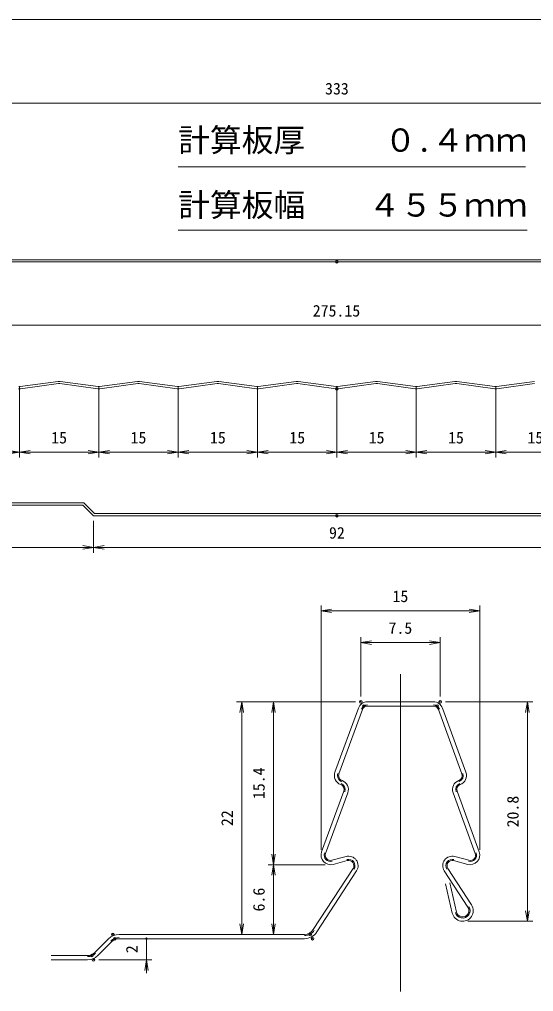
# Model space of a CAD drawing. Units: millimetres on the paper. Extents: x -208 to 189, y -250 to 139.
# Drawn here: x -63.6 to 33.6, y -44.4 to 139.4 of the extents above; entities that cross this region are included whole.
import ezdxf
from ezdxf.enums import TextEntityAlignment as Align

# ---------------------------------------------------------------- set-up
doc = ezdxf.new("R2010")
doc.units = ezdxf.units.MM
doc.header["$PDMODE"] = 32
doc.header["$PDSIZE"] = 0.5
for name, color, linetype, lineweight in [('0-0_寸法', 7, 'Continuous', 18), ('0-3', 6, 'Continuous', 18), ('1-1', 3, 'Continuous', 18), ('F-F', 5, 'Continuous', 18)]:
    doc.layers.add(name, color=color, linetype=linetype, lineweight=lineweight)
doc.styles.add('ＭＳ ゴシック', font='')
doc.styles.get('ＭＳ ゴシック').set_extended_font_data('MS Gothic')

# ---------------------------------------------------------------- blocks, each defined once
blk = doc.blocks.new('_OPEN')
at = {"layer": '0-0_寸法'}
blk.add_line((0, 0), (-1, 0), dxfattribs=at)
blk.add_lwpolyline([(-1, 0.1667), (0, 0), (-1, -0.1667)], dxfattribs=at)
blk = doc.blocks.new('D7')
at = {"layer": '0-3'}
for p, q in [((117, 198.4), (117, 185)), ((117, 186), (124.5, 186)), ((132, 186), (124.5, 186))]:
    blk.add_line(p, q, dxfattribs=at)
at = {"layer": '0-3', "xscale": 2, "yscale": 2, "rotation": 180}
blk.add_blockref('_OPEN', (117, 186), dxfattribs=at)
at = {"layer": '0-3', "xscale": 2, "yscale": 2}
blk.add_blockref('_OPEN', (132, 186), dxfattribs=at)
at = {"layer": '0-3', "color": 7, "style": 'ＭＳ ゴシック'}
blk.add_text('15', height=2.199, dxfattribs=at).set_placement((123, 187), align=Align.BOTTOM_LEFT)
blk = doc.blocks.new('D8')
at = {"layer": '0-3'}
for p, q in [((132, 198.4), (132, 185)), ((132, 186), (139.5, 186)), ((147, 186), (139.5, 186))]:
    blk.add_line(p, q, dxfattribs=at)
at = {"layer": '0-3', "xscale": 2, "yscale": 2, "rotation": 180}
blk.add_blockref('_OPEN', (132, 186), dxfattribs=at)
at = {"layer": '0-3', "xscale": 2, "yscale": 2}
blk.add_blockref('_OPEN', (147, 186), dxfattribs=at)
at = {"layer": '0-3', "color": 7, "style": 'ＭＳ ゴシック'}
blk.add_text('15', height=2.199, dxfattribs=at).set_placement((138, 187), align=Align.BOTTOM_LEFT)
blk = doc.blocks.new('D9')
at = {"layer": '0-3'}
for p, q in [((147, 198.4), (147, 185)), ((147, 186), (154.5, 186)), ((162, 186), (154.5, 186))]:
    blk.add_line(p, q, dxfattribs=at)
at = {"layer": '0-3', "xscale": 2, "yscale": 2, "rotation": 180}
blk.add_blockref('_OPEN', (147, 186), dxfattribs=at)
at = {"layer": '0-3', "xscale": 2, "yscale": 2}
blk.add_blockref('_OPEN', (162, 186), dxfattribs=at)
at = {"layer": '0-3', "color": 7, "style": 'ＭＳ ゴシック'}
blk.add_text('15', height=2.199, dxfattribs=at).set_placement((153, 187), align=Align.BOTTOM_LEFT)
blk = doc.blocks.new('D10')
at = {"layer": '0-3'}
for p, q in [((162, 198.4), (162, 185)), ((162, 186), (169.5, 186)), ((177, 186), (169.5, 186))]:
    blk.add_line(p, q, dxfattribs=at)
at = {"layer": '0-3', "xscale": 2, "yscale": 2, "rotation": 180}
blk.add_blockref('_OPEN', (162, 186), dxfattribs=at)
at = {"layer": '0-3', "xscale": 2, "yscale": 2}
blk.add_blockref('_OPEN', (177, 186), dxfattribs=at)
at = {"layer": '0-3', "color": 7, "style": 'ＭＳ ゴシック'}
blk.add_text('15', height=2.199, dxfattribs=at).set_placement((168, 187), align=Align.BOTTOM_LEFT)
blk = doc.blocks.new('D11')
at = {"layer": '0-3'}
for p, q in [((177, 198.4), (177, 185)), ((177, 186), (184.5, 186)), ((192, 186), (184.5, 186))]:
    blk.add_line(p, q, dxfattribs=at)
at = {"layer": '0-3', "xscale": 2, "yscale": 2, "rotation": 180}
blk.add_blockref('_OPEN', (177, 186), dxfattribs=at)
at = {"layer": '0-3', "xscale": 2, "yscale": 2}
blk.add_blockref('_OPEN', (192, 186), dxfattribs=at)
at = {"layer": '0-3', "color": 7, "style": 'ＭＳ ゴシック'}
blk.add_text('15', height=2.199, dxfattribs=at).set_placement((183, 187), align=Align.BOTTOM_LEFT)
blk = doc.blocks.new('D12')
at = {"layer": '0-3'}
for p, q in [((192, 198.4), (192, 185)), ((192, 186), (199.5, 186)), ((207, 186), (199.5, 186))]:
    blk.add_line(p, q, dxfattribs=at)
at = {"layer": '0-3', "xscale": 2, "yscale": 2, "rotation": 180}
blk.add_blockref('_OPEN', (192, 186), dxfattribs=at)
at = {"layer": '0-3', "xscale": 2, "yscale": 2}
blk.add_blockref('_OPEN', (207, 186), dxfattribs=at)
at = {"layer": '0-3', "color": 7, "style": 'ＭＳ ゴシック'}
blk.add_text('15', height=2.199, dxfattribs=at).set_placement((198, 187), align=Align.BOTTOM_LEFT)
blk = doc.blocks.new('D13')
at = {"layer": '0-3'}
for p, q in [((207, 198.4), (207, 185)), ((207, 186), (214.5, 186)), ((222, 186), (214.5, 186))]:
    blk.add_line(p, q, dxfattribs=at)
at = {"layer": '0-3', "xscale": 2, "yscale": 2, "rotation": 180}
blk.add_blockref('_OPEN', (207, 186), dxfattribs=at)
at = {"layer": '0-3', "xscale": 2, "yscale": 2}
blk.add_blockref('_OPEN', (222, 186), dxfattribs=at)
at = {"layer": '0-3', "color": 7, "style": 'ＭＳ ゴシック'}
blk.add_text('15', height=2.199, dxfattribs=at).set_placement((213, 187), align=Align.BOTTOM_LEFT)
blk = doc.blocks.new('D14')
at = {"layer": '0-3'}
for p, q in [((222, 198.4), (222, 185)), ((222, 186), (229.5, 186)), ((237, 186), (229.5, 186))]:
    blk.add_line(p, q, dxfattribs=at)
at = {"layer": '0-3', "xscale": 2, "yscale": 2, "rotation": 180}
blk.add_blockref('_OPEN', (222, 186), dxfattribs=at)
at = {"layer": '0-3', "xscale": 2, "yscale": 2}
blk.add_blockref('_OPEN', (237, 186), dxfattribs=at)
at = {"layer": '0-3', "color": 7, "style": 'ＭＳ ゴシック'}
blk.add_text('15', height=2.199, dxfattribs=at).set_placement((228, 187), align=Align.BOTTOM_LEFT)
blk = doc.blocks.new('D24')
at = {"layer": '0-3'}
for p in [(54.35, 210), (329.5, 210)]:
    blk.add_line(p, (191.925, 210), dxfattribs=at)
at = {"layer": '0-3', "color": 7, "style": 'ＭＳ ゴシック'}
blk.add_text('275.15', height=2.199, dxfattribs=at).set_placement((187.425, 211), align=Align.BOTTOM_LEFT)
blk = doc.blocks.new('D27')
at = {"layer": '0-3'}
for p in [(25.5, 252), (358.5, 252)]:
    blk.add_line(p, (192, 252), dxfattribs=at)
at = {"layer": '0-3', "color": 7, "style": 'ＭＳ ゴシック'}
blk.add_text('333', height=2.199, dxfattribs=at).set_placement((189.75, 253), align=Align.BOTTOM_LEFT)
blk = doc.blocks.new('D30')
at = {"layer": '0-3'}
for p, q in [((101, 173), (101, 167)), ((101, 168), (123.5, 168)), ((146, 168), (123.5, 168))]:
    blk.add_line(p, q, dxfattribs=at)
at = {"layer": '0-3', "xscale": 2, "yscale": 2, "rotation": 180}
blk.add_blockref('_OPEN', (101, 168), dxfattribs=at)
at = {"layer": '0-3', "xscale": 2, "yscale": 2}
blk.add_blockref('_OPEN', (146, 168), dxfattribs=at)
at = {"layer": '0-3', "color": 7, "style": 'ＭＳ ゴシック'}
blk.add_text('45', height=2.199, dxfattribs=at).set_placement((122, 169), align=Align.BOTTOM_LEFT)
blk = doc.blocks.new('D31')
at = {"layer": '0-3'}
for p, q in [((146, 173), (146, 167)), ((146, 168), (192, 168)), ((238, 168), (192, 168))]:
    blk.add_line(p, q, dxfattribs=at)
at = {"layer": '0-3', "xscale": 2, "yscale": 2, "rotation": 180}
blk.add_blockref('_OPEN', (146, 168), dxfattribs=at)
at = {"layer": '0-3', "xscale": 2, "yscale": 2}
blk.add_blockref('_OPEN', (238, 168), dxfattribs=at)
at = {"layer": '0-3', "color": 7, "style": 'ＭＳ ゴシック'}
blk.add_text('92', height=2.199, dxfattribs=at).set_placement((190.5, 169), align=Align.BOTTOM_LEFT)
blk = doc.blocks.new('D46')
at = {"layer": '0-3'}
for p, q in [((195.5, 138.8), (173, 138.8)), ((174, 138.8), (174, 116.8)), ((174, 94.8), (174, 116.8))]:
    blk.add_line(p, q, dxfattribs=at)
at = {"layer": '0-3', "xscale": 2, "yscale": 2}
for p, rotation in [((174, 138.8), 90), ((174, 94.8), 270)]:
    blk.add_blockref('_OPEN', p, dxfattribs=dict(at, rotation=rotation))
at = {"layer": '0-3', "color": 7, "style": 'ＭＳ ゴシック'}
blk.add_text('22', height=2.199, rotation=90, dxfattribs=at).set_placement((173, 115.3), align=Align.BOTTOM_LEFT)
blk = doc.blocks.new('D47')
at = {"layer": '0-3'}
for p, q in [((212.5, 138.8), (229, 138.8)), ((228, 138.8), (228, 118.048)), ((228, 97.296), (228, 118.048)), ((216.75, 97.296), (229, 97.296))]:
    blk.add_line(p, q, dxfattribs=at)
at = {"layer": '0-3', "xscale": 2, "yscale": 2}
for p, rotation in [((228, 138.8), 90), ((228, 97.296), 270)]:
    blk.add_blockref('_OPEN', p, dxfattribs=dict(at, rotation=rotation))
at = {"layer": '0-3', "color": 7, "style": 'ＭＳ ゴシック'}
blk.add_text('20.8', height=2.199, rotation=90, dxfattribs=at).set_placement((227, 115.048), align=Align.BOTTOM_LEFT)
blk = doc.blocks.new('D48')
at = {"layer": '0-3'}
for p in [(180, 107.995), (180, 94.8)]:
    blk.add_line(p, (180, 101.397), dxfattribs=at)
at = {"layer": '0-3', "xscale": 2, "yscale": 2}
for p, rotation in [((180, 107.995), 90), ((180, 94.8), 270)]:
    blk.add_blockref('_OPEN', p, dxfattribs=dict(at, rotation=rotation))
at = {"layer": '0-3', "color": 7, "style": 'ＭＳ ゴシック'}
blk.add_text('6.6', height=2.199, rotation=90, dxfattribs=at).set_placement((179, 99.147), align=Align.BOTTOM_LEFT)
blk = doc.blocks.new('D49')
at = {"layer": '0-3'}
for p, q in [((195.5, 138.8), (179, 138.8)), ((180, 138.8), (180, 123.397)), ((180, 107.995), (180, 123.397)), ((189.8, 107.995), (179, 107.995))]:
    blk.add_line(p, q, dxfattribs=at)
at = {"layer": '0-3', "xscale": 2, "yscale": 2}
for p, rotation in [((180, 138.8), 90), ((180, 107.995), 270)]:
    blk.add_blockref('_OPEN', p, dxfattribs=dict(at, rotation=rotation))
at = {"layer": '0-3', "color": 7, "style": 'ＭＳ ゴシック'}
blk.add_text('15.4', height=2.199, rotation=90, dxfattribs=at).set_placement((179, 120.397), align=Align.BOTTOM_LEFT)
blk = doc.blocks.new('D50')
at = {"layer": '0-3'}
for p, q in [((196.5, 139.8), (196.5, 151)), ((211.5, 139.8), (211.5, 151)), ((196.5, 150), (204, 150)), ((211.5, 150), (204, 150))]:
    blk.add_line(p, q, dxfattribs=at)
at = {"layer": '0-3', "xscale": 2, "yscale": 2, "rotation": 180}
blk.add_blockref('_OPEN', (196.5, 150), dxfattribs=at)
at = {"layer": '0-3', "xscale": 2, "yscale": 2}
blk.add_blockref('_OPEN', (211.5, 150), dxfattribs=at)
at = {"layer": '0-3', "color": 7, "style": 'ＭＳ ゴシック'}
blk.add_text('7.5', height=2.199, dxfattribs=at).set_placement((201.75, 151), align=Align.BOTTOM_LEFT)
blk = doc.blocks.new('D51')
at = {"layer": '0-3'}
for p, q in [((189, 110.795), (189, 157)), ((219, 110.795), (219, 157)), ((189, 156), (204, 156)), ((219, 156), (204, 156))]:
    blk.add_line(p, q, dxfattribs=at)
at = {"layer": '0-3', "xscale": 2, "yscale": 2, "rotation": 180}
blk.add_blockref('_OPEN', (189, 156), dxfattribs=at)
at = {"layer": '0-3', "xscale": 2, "yscale": 2}
blk.add_blockref('_OPEN', (219, 156), dxfattribs=at)
at = {"layer": '0-3', "color": 7, "style": 'ＭＳ ゴシック'}
blk.add_text('15', height=2.199, dxfattribs=at).set_placement((202.5, 157), align=Align.BOTTOM_LEFT)
blk = doc.blocks.new('_DOT')
at = {"layer": '0-0_寸法'}
blk.add_line((-0.5, 0), (-1, 0), dxfattribs=at)
blk.add_circle((0, 0), 0.25, dxfattribs=at)
blk.add_circle((0, 0), 0.25, dxfattribs=at)
blk = doc.blocks.new('D52')
at = {"layer": '0-3'}
for p, q in [((156, 94), (156, 92)), ((156, 87.5), (156, 92)), ((147, 90), (157, 90))]:
    blk.add_line(p, q, dxfattribs=at)
at = {"layer": '0-3', "rotation": 90}
for name, p, xscale, yscale in [('_DOT', (156, 94), 0.5333333, 0.5333333), ('_OPEN', (156, 90), 2, 2)]:
    blk.add_blockref(name, p, dxfattribs=dict(at, xscale=xscale, yscale=yscale))
at = {"layer": '0-3', "color": 7, "style": 'ＭＳ ゴシック'}
blk.add_text('2', height=2.2, rotation=90, dxfattribs=at).set_placement((155, 91.25), align=Align.BOTTOM_LEFT)

msp = doc.modelspace()

# ---------------------------------------------------------------- linework, layer by layer
at = {"layer": '1-1', "color": 1}
for p, q in [((-33.593, 111.588), (32.063, 111.588)), ((32.374, 99.588), (-33.593, 99.588))]:
    msp.add_line(p, q, dxfattribs=at)
at = {"layer": '1-1'}
for p, q in [((-140.663, 93.588), (-3.593, 93.588)), ((-3.593, 93.588), (133.327, 93.588)), ((-56.282, 70.975), (-63.458, 69.997)), ((-63.404, 69.6), (-56.228, 70.578)), ((-48.782, 69.6), (-55.958, 70.578)), ((-55.904, 70.975), (-48.728, 69.997)), ((-41.282, 70.975), (-48.458, 69.997)), ((-48.404, 69.6), (-41.228, 70.578)), ((-33.782, 69.6), (-40.958, 70.578)), ((-40.904, 70.975), (-33.728, 69.997)), ((-26.282, 70.975), (-33.458, 69.997)), ((-33.404, 69.6), (-26.228, 70.578)), ((-18.782, 69.6), (-25.958, 70.578)), ((-25.904, 70.975), (-18.728, 69.997)), ((-11.282, 70.975), (-18.458, 69.997)), ((-18.404, 69.6), (-11.228, 70.578)), ((-3.782, 69.6), (-10.958, 70.578)), ((-10.904, 70.975), (-3.728, 69.997)), ((3.718, 70.975), (-3.458, 69.997)), ((-3.404, 69.6), (3.772, 70.578)), ((11.218, 69.6), (4.042, 70.578)), ((4.096, 70.975), (11.272, 69.997)), ((18.718, 70.975), (11.542, 69.997)), ((11.596, 69.6), (18.772, 70.578)), ((26.218, 69.6), (19.042, 70.578)), ((19.096, 70.975), (26.272, 69.997)), ((33.718, 70.975), (26.542, 69.997)), ((26.596, 69.6), (33.772, 70.578)), ((8.407, -44.412), (8.407, 15.588)), ((-3.966, -2.95), (0.475, 9.205)), ((2.166, 10.388), (14.648, 10.388)), ((2.166, 9.588), (14.648, 9.588)), ((20.78, -2.95), (16.339, 9.205)), ((-3.215, -3.225), (1.226, 8.931)), ((20.028, -3.225), (15.587, 8.931)), ((-6.484, -18), (-2.297, -6.541)), ((-5.732, -18.275), (-1.546, -6.815)), ((22.546, -18.275), (18.359, -6.815)), ((23.298, -18), (19.111, -6.541)), ((-4.534, -19.584), (-1.859, -18.867)), ((-1.652, -19.64), (-4.327, -20.356)), ((18.466, -19.64), (21.141, -20.356)), ((21.348, -19.584), (18.673, -18.867)), ((-0.554, -21.15), (-8.056, -32.702)), ((0.116, -21.586), (-7.385, -33.137)), ((21.163, -28.463), (16.697, -21.586)), ((21.834, -28.027), (17.368, -21.15)), ((18.988, -29.386), (17.715, -23.874)), ((18.208, -29.566), (16.936, -24.054)), ((-46.745, -34.432), (-49.339, -37.027)), ((-9.733, -33.612), (-44.765, -33.612)), ((-44.765, -34.412), (-9.733, -34.412)), ((-48.773, -37.592), (-46.179, -34.998)), ((-50.753, -37.612), (-57.593, -37.612)), ((-57.593, -38.412), (-50.753, -38.412))]:
    msp.add_line(p, q, dxfattribs=at)
for points in [[(133.327, 93.988), (-3.593, 93.988), (-140.663, 93.988)], [(133.327, 45.988), (87.573, 45.988), (85.573, 47.988), (44.241, 47.988), (42.241, 45.988), (-49.427, 45.988), (-51.427, 47.988), (-92.759, 47.988), (-94.759, 45.988), (-140.513, 45.988)], [(-140.513, 45.588), (-94.593, 45.588), (-92.593, 47.588), (-51.593, 47.588), (-49.593, 45.588), (42.407, 45.588), (44.407, 47.588), (85.407, 47.588), (87.407, 45.588), (133.327, 45.588)]]:
    msp.add_lwpolyline(points, dxfattribs=at)
for centre, radius, start, end in [((-63.593, 70.988), 1, 262.23888, 277.76112), ((-56.093, 69.588), 1.4, 82.23888, 97.76112), ((-56.093, 69.588), 1, 82.23888, 97.76112), ((-48.593, 70.988), 1, 262.23888, 277.76112), ((-41.093, 69.588), 1.4, 82.23888, 97.76112), ((-41.093, 69.588), 1, 82.23888, 97.76112), ((-33.593, 70.988), 1, 262.23888, 277.76112), ((-26.093, 69.588), 1.4, 82.23888, 97.76112), ((-26.093, 69.588), 1, 82.23888, 97.76112), ((-18.593, 70.988), 1, 262.23888, 277.76112), ((-11.093, 69.588), 1.4, 82.23888, 97.76112), ((-11.093, 69.588), 1, 82.23888, 97.76112), ((-3.593, 70.988), 1, 262.23888, 277.76112), ((3.907, 69.588), 1.4, 82.23888, 97.76112), ((3.907, 69.588), 1, 82.23888, 97.76112), ((11.407, 70.988), 1, 262.23888, 277.76112), ((18.907, 69.588), 1.4, 82.23888, 97.76112), ((18.907, 69.588), 1, 82.23888, 97.76112), ((26.407, 70.988), 1, 262.23888, 277.76112), ((-63.593, 70.988), 1.4, 262.23888, 277.76112), ((-48.593, 70.988), 1.4, 262.23888, 277.76112), ((-33.593, 70.988), 1.4, 262.23888, 277.76112), ((-18.593, 70.988), 1.4, 262.23888, 277.76112), ((-3.593, 70.988), 1.4, 262.23888, 277.76112), ((11.407, 70.988), 1.4, 262.23888, 277.76112), ((26.407, 70.988), 1.4, 262.23888, 277.76112), ((2.166, 8.588), 1.8, 90, 159.92969), ((2.166, 8.588), 1, 90, 159.92969), ((14.648, 8.588), 1.8, 20.07031, 90), ((14.648, 8.588), 1, 20.07031, 90), ((-2.276, -3.568), 1.8, 159.92969, 249.92969), ((-2.276, -3.568), 1, 159.92969, 249.92969), ((19.089, -3.568), 1, 290.07031, 20.07031), ((19.089, -3.568), 1.8, 290.07031, 20.07031), ((-3.236, -6.198), 1, 339.92969, 69.92969), ((-3.236, -6.198), 1.8, 339.92969, 69.92969), ((20.05, -6.198), 1.8, 110.07031, 200.07031), ((20.05, -6.198), 1, 110.07031, 200.07031), ((-4.793, -18.618), 1.8, 159.92969, 285), ((-4.793, -18.618), 1, 159.92969, 285), ((21.607, -18.618), 1.8, 255, 20.07031), ((21.607, -18.618), 1, 255, 20.07031), ((-1.393, -20.605), 1.8, 327, 105), ((-1.393, -20.605), 1, 327, 105), ((18.207, -20.605), 1.8, 75, 213), ((18.207, -20.605), 1, 75, 213), ((20.157, -29.116), 2, 193, 33), ((20.157, -29.116), 1.2, 193, 33), ((-9.733, -31.612), 2, 270, 327), ((-44.765, -36.412), 2.8, 90, 135), ((-44.765, -36.412), 2, 90, 135), ((-9.733, -31.612), 2.8, 270, 327), ((-50.753, -35.612), 2, 270, 315), ((-50.753, -35.612), 2.8, 270, 315)]:
    msp.add_arc(centre, radius, start, end, dxfattribs=at)
at = {"layer": '1-1', "color": 1}
for centre, radius, start, end in [((2.166, 8.588), 1.2, 90, 159.92969), ((14.648, 8.588), 1.2, 20.07031, 90), ((-2.276, -3.568), 1.2, 159.92969, 249.92969), ((19.089, -3.568), 1.2, 290.07031, 20.07031), ((-3.236, -6.198), 1.2, 339.92969, 69.92969), ((20.05, -6.198), 1.2, 110.07031, 200.07031), ((-4.793, -18.618), 1.2, 159.92969, 285), ((21.607, -18.618), 1.2, 255, 20.07031), ((-1.393, -20.605), 1.2, 327, 105), ((18.207, -20.605), 1.2, 75, 213), ((20.157, -29.116), 1.4, 193, 33), ((-9.733, -31.612), 2.2, 270, 327), ((-44.765, -36.412), 2.2, 90, 135), ((-50.753, -35.612), 2.2, 270, 315)]:
    msp.add_arc(centre, radius, start, end, dxfattribs=at)
at = {"layer": '1-1', "color": 7}
for p in [(-3.593, 93.588), (-3.593, 69.588), (-3.593, 45.588)]:
    msp.add_point(p, dxfattribs=at)
at = {"layer": '1-1'}
for p in [(0.907, 10.388), (1.466, 9.588), (15.347, 9.588), (15.907, 10.388), (-45.925, -33.612), (-45.593, -34.412), (-8.648, -33.612), (-8.213, -34.412), (-49.925, -37.612), (-49.593, -38.412)]:
    msp.add_point(p, dxfattribs=at)
at = {"layer": 'F-F', "color": 7}
msp.add_line((-208.437, 139.439), (189.163, 139.439), dxfattribs=at)

# ---------------------------------------------------------------- block references
at = {"layer": '1-1'}
for name in ['D27', 'D24', 'D7', 'D8', 'D9', 'D10', 'D11', 'D12', 'D13', 'D14', 'D30', 'D31', 'D51', 'D50', 'D46', 'D49', 'D47', 'D48', 'D52']:
    msp.add_blockref(name, (-195.593, -128.412), dxfattribs=at)

# ---------------------------------------------------------------- texts
at = {"layer": '1-1', "color": 7, "style": 'ＭＳ ゴシック'}
for s, p in [('計算板厚\u3000 \u3000０.４ｍｍ', (-33.593, 113.099)), ('計算板幅\u3000\u3000４５５ｍｍ', (-33.593, 100.832))]:
    msp.add_text(s, height=4.399, dxfattribs=at).set_placement(p, align=Align.BOTTOM_LEFT)

doc.saveas('drawing.dxf')
